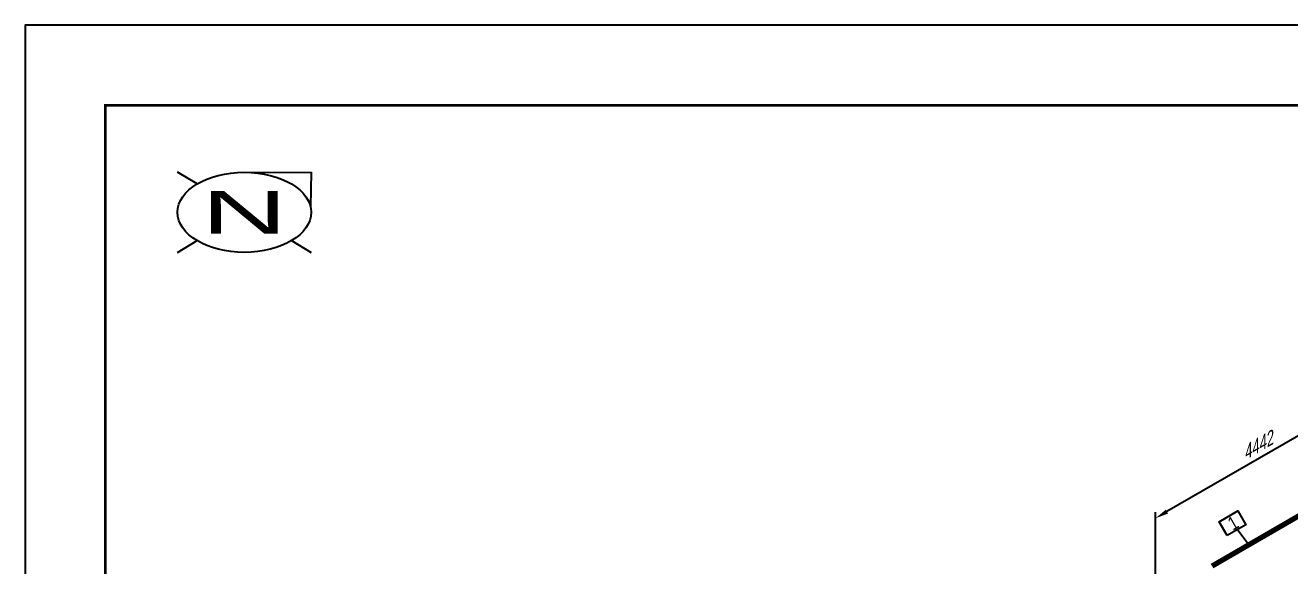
# Model space of a CAD drawing. Header units: millimetres. Extents: x 0 to 594, y 0 to 420.
# Drawn here: x 0 to 236.7, y 318.8 to 420 of the extents above; entities that cross this region are included whole.
import ezdxf
from ezdxf import colors
from ezdxf.entities.mleader import LeaderData, LeaderLine
from ezdxf.enums import TextEntityAlignment as Align
from ezdxf.math import Vec2, Vec3

# ---------------------------------------------------------------- set-up
doc = ezdxf.new("R2010")
doc.units = ezdxf.units.MM
doc.header["$LTSCALE"] = 0.25
doc.layers.add('주석', color=7, linetype='Continuous')
doc.layers.add('치수', color=1, linetype='Continuous')
doc.layers.add('파이프', color=3, linetype='Continuous', lineweight=70)
doc.styles.add('AdskIsoAnnotation', font='arial.ttf', dxfattribs={"width": 0.8, "height": 1})
doc.styles.add('AdskIsoMetric', font='arial.ttf', dxfattribs={"width": 0.8, "height": 2.5})
doc.styles.add('AdskIsoMetric30', font='arial.ttf', dxfattribs={"width": 0.8, "oblique": 30, "height": 2.5})
doc.styles.get("Standard").update_dxf_attribs({"font": 'arial.ttf'})
doc.dimstyles.new('AdskIsoMetric', dxfattribs={"dimtxt": 2.5, "dimasz": 2.5, "dimexe": 1, "dimexo": 2, "dimgap": 0.8, "dimtad": 1, "dimdec": 0, "dimrnd": 1, "dimzin": 0, "dimdsep": 46, "dimtxsty": 'AdskIsoMetric', "dimcen": 0, "dimclrt": 7, "dimadec": 0, "dimazin": 0, "dimtfac": 1, "dimtdec": 0, "dimtmove": 1, "dimatfit": 3, "dimfxl": 0, "dimfrac": 2, "dimtolj": 1, "dimtzin": 0, "dimarcsym": 0})

# ---------------------------------------------------------------- blocks, each defined once
blk = doc.blocks.new('*D35')
at = {"layer": 'Defpoints', "color": 0}
for p in [(249.8, 334.81), (211.54, 327.72), (211.54, 312.72)]:
    blk.add_point(p, dxfattribs=at)
at = {"layer": '치수', "color": 0, "lineweight": -2}
for p, q in [((249.8, 337.12), (249.8, 350.96)), ((247.63, 348.56), (213.71, 328.97)), ((211.54, 315.03), (211.54, 328.88))]:
    blk.add_line(p, q, dxfattribs=at)
at = {"layer": '치수', "color": 0}
for points in [[(247.42, 348.92), (247.84, 348.2), (249.8, 349.81)], [(213.5, 329.33), (213.92, 328.61), (211.54, 327.72)]]:
    blk.add_solid(points, dxfattribs=at)
at = {"layer": '치수', "color": 7, "insert": (230.45, 341.23), "char_height": 2.5, "attachment_point": 5, "rotation": 30, "style": 'AdskIsoMetric30'}
blk.add_mtext('\\A1;4442', dxfattribs=at)
blk = doc.blocks.new('AnnoRect')
at = {"color": 0, "linetype": 'ByBlock', "lineweight": -2}
blk.add_wipeout([(-0.81, -0.6), (-0.81, 0.6), (0.81, 0.6), (0.81, -0.6)], dxfattribs=at)
blk.add_lwpolyline([(-0.81, -0.6), (-0.81, 0.6), (0.81, 0.6), (0.81, -0.6)], close=True, dxfattribs=at)
at = {"color": 0, "linetype": 'ByBlock', "lineweight": -2, "style": 'AdskIsoAnnotation', "width": 0.8}
blk.add_attdef('XX', text='', height=1, dxfattribs=at).set_placement((0, 0), align=Align.MIDDLE_CENTER)

msp = doc.modelspace()

# ---------------------------------------------------------------- linework, layer by layer
at = {"color": 0, "linetype": 'ByBlock', "lineweight": 25}
for p, q in [((32.1612, 390.3033), (28.5, 392.5)), ((42, 392.476), (53.5, 392.5)), ((53.5, 392.5), (53.3884, 386)), ((28.5, 377.5), (32.1612, 379.6967)), ((49.8388, 379.6967), (53.5, 377.5))]:
    msp.add_line(p, q, dxfattribs=at)
at = {"color": 0, "linetype": 'ByBlock', "lineweight": -2}
msp.add_line((41, 385), (41, 385), dxfattribs=at)
msp.add_line((41, 385), (41, 385), dxfattribs=at)
msp.add_line((41, 385), (41, 385), dxfattribs=at)
msp.add_line((41, 385), (41, 385), dxfattribs=at)
msp.add_line((41, 385), (41, 385), dxfattribs=at)
at = {"color": 0, "linetype": 'ByBlock', "lineweight": 25}
msp.add_ellipse((41, 385), major_axis=(12.5, 0), ratio=0.6, dxfattribs=at)
at = {"layer": '파이프'}
msp.add_lwpolyline([(222.1512, 318.847), (239.1891, 328.6838)], dxfattribs=at)

# ---------------------------------------------------------------- texts
at = {"color": 0, "linetype": 'ByBlock', "lineweight": 40, "width": 2}
msp.add_text('N', height=8, dxfattribs=at).set_placement((41, 385), align=Align.MIDDLE_CENTER)

# ---------------------------------------------------------------- dimensions: what is measured, and where the dimension line sits
at = {"layer": '치수'}
dim = msp.add_linear_dim(base=(211.5446, 327.7233), p1=(249.7957, 334.8076), p2=(211.5446, 312.7233), angle=210, text='4442', dimstyle='AdskIsoMetric', override={"dimtad": 0, "dimlfac": 100.57968, "dimtxsty": 'AdskIsoMetric30', "dimse1": 0, "dimse2": 0, "dimsd1": 0, "dimsd2": 0, "dimtmove": 1}, dxfattribs=at)
dim.commit()
dim.dimension.update_dxf_attribs({"geometry": '*D35', "text_midpoint": (230.4501, 341.2307), "dimtype": 160})

# ---------------------------------------------------------------- leaders
at = {"layer": '주석'}
ml = msp.add_multileader_mtext('Standard', dxfattribs=at)
ml.set_content('')
ml.set_leader_properties()
ml.build(insert=Vec2(0, 0))
ml.multileader.update_dxf_attribs({"dogleg_length": 0, "arrow_head_size": 0})
ctx = ml.context
ctx.base_point, ctx.arrow_head_size, ctx.plane_origin = Vec3(226.9067, 325.5839), 0, Vec3(0, -45.2076)
notes = []
notes.append((ctx, [(0, (1, 1, 0), (226.9067, 325.5839), (-1, 0), 0, [(0, [(228.9962, 322.799)], 0, [])])]))
ctx.mtext, ml.multileader.dxf.content_type = None, 0
for ctx, leaders in notes:
    for number, flags, end, landing, length, lines in leaders:
        leader = LeaderData()
        leader.index, (leader.has_last_leader_line, leader.has_dogleg_vector, leader.attachment_direction) = number, flags
        leader.last_leader_point, leader.dogleg_vector, leader.dogleg_length = Vec3(end), Vec3(landing), length
        for number, points, colour, breaks in lines:
            line = LeaderLine()
            line.index, line.vertices, line.color, line.breaks = number, Vec3.list(points), colors.encode_raw_color(colour), breaks
            leader.lines.append(line)
        ctx.leaders.append(leader)

# ---------------------------------------------------------------- next in the draw order: block references
ref = msp.add_blockref('AnnoRect', (226, 326.7924), dxfattribs=dict(at, xscale=2.5, yscale=2.5, zscale=2.5, rotation=30.00000000044789))
ref.add_attrib('XX_001', '1', (226.0451, 325.3692), dxfattribs={"layer": '0', "color": 0, "linetype": 'ByBlock', "lineweight": -2, "height": 2.5, "rotation": 30, "style": 'AdskIsoAnnotation', "width": 0.8})

# ---------------------------------------------------------------- next in the draw order: linework, layer by layer
msp.add_lwpolyline([(0, 0), (594, 0), (594, 420), (0, 420)], close=True)
at = {"const_width": 0.5}
msp.add_lwpolyline([(15, 15), (579, 15), (579, 405), (15, 405)], close=True, dxfattribs=at)

doc.saveas('drawing.dxf')
